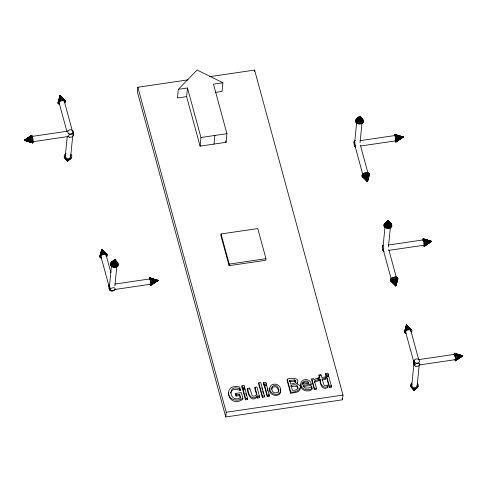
<?xml version="1.0" encoding="UTF-8"?>
<svg xmlns="http://www.w3.org/2000/svg" width="487" height="487" viewBox="0 0 487 487"><rect width="100%" height="100%" fill="white"/><g stroke="black" fill="none" stroke-linecap="round" stroke-linejoin="round"><path stroke-width="0.73" d="M302.786 383.019L302.78 384.133L308.971 383.226C308.314 379.604 302.171 380.548 302.664 384.2L303.224 382.088M59.956 97.29L60.017 95.836L65.203 100.657L65.605 101.728L64.978 102.952M367.831 172.739L367.472 181.462L361.957 176.148C361.902 172.909 367.612 171.357 369.475 173.871L367.472 181.462L362.285 176.641M390.665 280.987L395.852 285.808L396.205 277.085C393.977 276.726 390.197 277.73 390.337 280.488L395.852 285.808L397.922 278.789L397.52 277.718L396.205 277.085M33.073 142.247L32.848 138.692L31.777 135.264L24.35 140.262L32.848 142.971L33.073 142.247L24.35 140.262L31.594 135.24M149.217 279.148L149.655 277.748L157.971 280.433L150.726 285.455L150.099 284.615M150.726 285.455L150.867 282.192L149.655 277.748M394.385 135.757L394.829 134.357L403.139 137.036L395.894 142.064L395.042 140.487M395.894 142.064L395.894 137.784L394.829 134.357M422.765 240.097L423.203 238.697L431.519 241.382L424.274 246.404L423.647 245.57M424.274 246.404L424.274 242.124L423.203 238.697M453.896 354.579L454.334 353.172L462.65 355.857L455.406 360.885L454.779 360.045M455.406 360.885L455.546 357.616L454.334 353.172M114.165 267.588L114.804 259.699C99.932 268.319 127.673 270.967 114.804 259.699L111.024 262.59M359.339 124.197L359.972 116.308C345.106 124.928 372.847 127.576 359.972 116.308L356.192 119.193M387.713 228.543L388.352 220.648C373.48 229.274 401.221 231.915 388.352 220.648L384.566 223.539M65.301 156.102L67.218 136.914M70.676 156.467L72.733 135.806M109.216 288.578L109.362 287.105M109.508 285.625L111.426 266.444M114.883 285.997L116.795 266.809M187.988 79.874L137.851 87.258L137.377 91.97L225.767 416.975L342.513 399.784L342.982 395.073L254.598 70.067L209.696 76.678M178.315 89.346L177.451 97.984L186.631 96.633L187.495 87.989L178.315 89.346L197.083 70.025L222.912 82.778L222.048 91.416L215.516 92.378M222.912 82.778L213.476 84.166L226.936 133.669L226.078 142.314L200.096 146.137L200.961 137.498L187.495 87.989M214.018 144.085L214.877 135.447M221.043 233.967L220.885 235.538L229.079 265.671L265.811 260.265L265.963 258.694L257.769 228.561L221.043 233.967L229.237 264.1L229.079 265.671M254.464 71.412L254.598 70.067M225.767 416.975L226.236 412.264L137.851 87.258M230.558 393.149L231.745 390.659L233.37 389.691L236.225 389.363L240.231 390.343L239.787 387.11C221.366 382.325 227.843 409.415 242.745 399.352L242.861 398.177L241.345 392.595L235.69 393.423L235.976 396.095L239.58 395.566L239.695 394.391L236.098 394.92L235.976 396.095M240.048 390.367L240.17 389.192C226.948 382.441 228.89 403.924 240.596 397.696L239.695 394.391M241.948 385.801L242.282 388.656L244.529 388.328L244.644 387.147L244.188 385.473L241.948 385.801L242.282 388.656M242.976 389.064L242.861 390.245L245.466 399.839L247.439 399.547L247.554 398.372L244.943 388.772L242.976 389.064L245.588 398.658L245.466 399.839M244.827 389.953L244.943 388.772M247.749 388.358C247.049 393.715 251.176 403.139 257.179 397.002L257.294 395.828C251.572 401.501 247.871 393.825 247.749 388.358L249.721 388.072L252.169 395.627A1.552 1.26 5.7 0 0 253.508 396.126L254.926 395.876L256.923 394.464L254.975 387.299L256.941 387.007L259.553 396.601L259.437 397.782L257.465 398.068L257.179 397.002M249.6 389.247L249.721 388.072M254.975 387.299L254.859 388.474L256.612 394.92M258.81 382.812L258.688 383.987L262.323 397.355L264.295 397.063L264.411 395.888L260.776 382.52L258.81 382.812L262.444 396.174L262.323 397.355M257.465 398.068L257.294 395.828M263.704 382.599L264.045 385.454L266.286 385.12L266.401 383.945L265.945 382.271L263.704 382.599L264.045 385.454M264.733 385.862L264.618 387.037L267.223 396.631L269.195 396.345L269.311 395.164L266.699 385.57L264.733 385.862L267.345 395.456L267.223 396.631M290.587 393.192L290.702 392.017C296.114 393.234 306.098 386.848 296.425 383.786C302.074 377.784 290.325 377.455 287.227 379.227L287.105 380.402L290.587 393.192C293.728 392.717 300.942 392.729 300.095 387.713M289.692 380.371L289.576 381.552L294.483 381.175L295.646 382.398L295.761 381.218L294.598 380L289.692 380.371L290.709 384.115L295.341 382.995L295.834 382.246L295.761 381.218M291.098 385.534L292.383 390.257C301.203 391.091 298.531 381.997 291.098 385.534L290.976 386.715C293.259 386.307 297.837 385.138 298.056 388.723M294.483 381.175L294.598 380M295.238 381.625L295.353 380.444M311.223 384.176L303.121 385.369L303.778 386.812L305.507 388.084L309.16 387.938L311.625 386.495L312.106 388.255C307.687 391.846 299.201 388.851 301.118 382.453C303.291 377.291 312.374 379.55 311.108 385.357L302.999 386.55M311.863 378.923L311.747 380.097L314.352 389.691L316.325 389.405L316.44 388.224L314.59 381.412C315.326 379.203 319.965 380.944 318.072 378.058L315.795 378.673L314.218 380.055L313.829 378.63L311.863 378.923L314.474 388.516L314.352 389.691M311.51 386.514L311.394 387.689L311.625 386.495M312.106 388.255L311.984 389.436C307.571 393.027 299.085 390.026 301.003 383.628M314.59 381.412L314.468 382.593C315.205 380.493 318.857 382.033 318.535 379.744M317.956 379.239L318.072 378.058M318.267 379.136L318.388 377.961L319.716 377.766L318.967 375.008L320.933 374.716L321.682 377.474L325.304 376.938L325.669 378.283L325.553 379.458L321.931 379.994M318.967 375.008L319.411 378.253M318.748 379.3L318.632 380.481L319.965 380.28L320.081 379.105L318.748 379.3L318.388 377.961M320.817 375.897L320.933 374.716M325.188 378.119L325.304 376.938M325.773 373.456L326.113 376.311L328.354 375.982L328.469 374.801L328.019 373.127L325.773 373.456L326.113 376.311M326.801 376.719L326.686 377.9L329.297 387.494L331.263 387.202L331.379 386.027L328.774 376.433L326.801 376.719L329.413 386.313L329.297 387.494M325.669 378.283L322.047 378.813L324.068 385.199L325.888 385.558L327.495 384.998L327.775 387.628C322.516 390.477 320.136 384.73 319.965 380.28M354.682 142.234L356.667 122.31M360.051 142.6L361.969 123.418M383.056 246.574L384.974 227.392M388.431 246.946L390.416 227.021M411.777 385.217L413.987 363.077M417.152 385.582L419.21 364.921M59.834 97.248L60.017 95.836L65.203 100.657M271.752 389.29L272.063 388.054A2.733 2.216 5.7 0 1 273.481 386.964L274.924 386.751A2.715 2.198 5.7 0 1 276.793 387.36L278.369 390.008L278.509 392.315M368.586 172.988L367.472 181.462L361.957 176.148M390.337 280.488L395.852 285.808L396.96 277.328M406.219 327.069L406.493 324.951L411.679 329.778L412.081 330.843L411.454 332.067M59.664 104.559L58.343 103.926L57.947 102.86L59.231 101.071L60.017 95.836L65.532 101.156M101.46 258.25L100.139 257.617L99.744 256.546L101.028 254.762L101.813 249.527L107 254.348L107.402 255.419L106.775 256.643M368.038 177.725L367.472 181.462L361.89 175.57M390.264 279.915L395.852 285.808L396.302 282.819M406.14 333.674L404.819 333.047L404.423 331.976L405.708 330.186L406.493 324.951L411.679 329.778M31.369 135.964L31.454 135.477M70.877 154.227C73.415 156.351 70.682 160.034 67.821 159.462L67.516 160.996C65.057 159.499 62.166 154.933 66.171 153.393M411.813 382.959C408.788 385.156 412.142 388.535 413.993 390.111L414.297 388.577C417.158 389.15 419.891 385.467 417.353 383.342M59.408 98.782L60.017 95.836L63.572 99.585M100.9 253.94L101.813 249.527L107 254.348M369.146 173.372L367.472 181.462L363.606 177.274L362.845 177.025M391.225 281.37L391.98 281.62L395.852 285.808L397.52 277.718M405.732 328.628L406.493 324.951L410.504 328.822M113.161 267.412L114.804 259.699L117.811 263.053M358.329 124.021L359.972 116.308L362.979 119.662M386.702 228.36L388.352 220.648L391.353 224.002M269.944 388.121C266.827 396.333 282.624 398.622 280.402 389.71M58.574 101.637L60.017 95.836L63.888 100.024L64.643 100.273M100.371 255.322L101.813 249.527L107.329 254.847M368.738 176.391L367.472 181.462L362.078 174.961M390.452 279.301L395.852 285.808L397.922 278.789M405.05 330.752L406.493 324.951L410.048 328.701M58.02 103.433L60.017 95.836L61.368 97.461M99.811 257.118L101.813 249.527L104.863 252.741M369.475 173.871L367.472 181.462L366.2 179.709M390.891 278.692L395.852 285.808L397.849 278.211M404.496 332.548L406.493 324.951L410.364 329.145L411.119 329.389M297.594 383.543L297.819 382.715M58.136 102.246L60.017 95.836L62.987 99.932L63.888 100.024M99.932 255.931L101.813 249.527L105.685 253.715L106.44 253.964M369.542 174.443L367.472 181.462L362.517 174.352M391.548 278.126L395.852 285.808L397.733 279.398M404.612 331.361L406.493 324.951L409.64 328.749M57.947 102.86L60.017 95.836L60.845 97.023M99.744 256.546L101.813 249.527L103.615 251.694M404.423 331.976L406.493 324.951L409.464 329.048L410.364 329.145M112.229 267.028L114.804 259.699L118.158 263.844M357.397 123.637L359.972 116.308L363.332 120.453M385.777 227.983L388.352 220.648L391.706 224.799M68.192 159.645L67.516 160.996L64.509 157.642M111.444 266.468L114.804 259.699L116.436 261.793M356.612 123.077L359.972 116.308L360.788 117.355M384.992 227.417L388.352 220.648L389.576 222.218M68.308 159.785L67.516 160.996L64.162 156.844M110.853 265.768L114.804 259.699L118.25 264.678M356.027 122.377L359.972 116.308L363.424 121.287M384.401 226.717L388.352 220.648L391.798 225.627M368.915 175.667L369.353 175.058M68.472 159.821L67.516 160.996L65.1 158.342M110.506 264.977L114.804 259.699L118.073 265.494M355.674 121.58L359.972 116.308L363.247 122.103M384.048 225.925L388.352 220.648L391.621 226.443M410.985 386.757L413.993 390.111L414.948 388.943M68.844 159.426L67.516 160.996L66.226 159.127M113.477 261.269L114.804 259.699L117.641 266.231M359.089 117.355L359.972 116.308L362.815 122.84M410.638 385.966L413.993 390.111L415.32 388.541M68.49 160.01L67.516 160.996L66.792 159.706M110.415 264.143L114.804 259.699L116.983 266.852M355.583 120.752L359.972 116.308L362.158 123.455M383.963 225.091L388.352 220.648L391.189 227.185M411.576 387.457L413.993 390.111L415.947 388.139M68.57 160.089L67.516 160.996L66.95 159.687M69.623 159.182L71.729 157.368M110.592 263.327L114.804 259.699L116.15 267.296M355.76 119.936L359.972 116.308L361.317 123.905M384.14 224.276L388.352 220.648L390.531 227.8M412.27 387.622L413.993 390.111L418.205 386.483M303.109 383.263C304.412 381.826 307.181 381.571 308.356 383.306M69.805 159.17L67.516 160.996L66.816 159.286L65.885 158.902M113.087 261.069L114.804 259.699L115.188 267.552M385.223 222.924L388.352 220.648L389.697 228.251M412.903 388.182L413.993 390.111L416.282 388.285M71.297 158.105L67.516 160.996L70.639 158.719M413.426 388.803L413.993 390.111L417.773 387.22M412.361 388.017L413.293 388.401L413.993 390.111L417.116 387.835M150.867 285.218L157.971 280.433L149.472 277.724M396.034 141.827L403.139 137.036L394.647 134.333M424.414 246.166L431.519 241.382L423.02 238.673M455.546 360.642L462.65 355.857L454.152 353.148M32.848 142.971L24.35 140.262L31.777 135.264M150.544 285.431L157.971 280.433L149.868 278.034M395.712 142.04L403.139 137.036L395.042 134.643M424.086 246.379L431.519 241.382L423.416 238.983M455.223 360.861L462.65 355.857L454.548 353.459M32.666 142.947L24.35 140.262L31.99 135.55M152.236 283.97L154.148 282.789M155.42 282.003L157.971 280.433L149.332 277.961M398.683 139.787L403.139 137.036L395.943 134.978M425.784 244.918L428.335 243.348M429.607 242.556L431.519 241.382L423.599 239.117M456.922 359.394L462.65 355.857L454.736 353.599M32.988 142.734L24.35 140.262L28.179 137.918M29.451 137.139L30.73 136.354M150.952 284.731L157.971 280.433L150.099 278.564M396.126 141.34L403.139 137.036L395.267 135.167M424.5 245.679L431.519 241.382L423.647 239.513M455.631 360.161L462.65 355.857L454.779 353.988M59.231 101.071L62.987 99.932M101.028 254.762L102.8 253.916L105.685 253.715M405.708 330.186L409.464 329.048M242.861 398.177C237.857 402 228.744 400.241 228.488 392.985M356.849 118.578L359.972 116.308L360.356 124.161M111.675 261.976L112.515 261.525M30.072 141.62L24.35 140.262L32.221 136.08M399.864 138.783L403.139 137.036L400.235 136.378M156.004 281.48L157.971 280.433L154.336 279.605M429.552 242.429L431.519 241.382L426.429 240.225M460.684 356.904L462.65 355.857L459.016 355.035M27.126 140.676L24.35 140.262L26.255 139.282M396.156 140.64L403.139 137.036L395.499 135.903M150.982 284.031L157.971 280.433L150.331 279.295M424.53 244.979L431.519 241.382L423.873 240.249M455.662 359.455L462.65 355.857L455.01 354.725M33.104 141.547L24.35 140.262L32.446 136.81M401.793 137.614L403.139 137.036L401.684 136.823M156.619 281.005L157.971 280.433L155.779 280.11M429.491 242.246L431.519 241.382L430.058 241.168M460.623 356.721L462.65 355.857L460.459 355.54M33.073 140.676L24.35 140.262L25.756 139.714M396.126 139.769L403.139 137.036L401.684 136.969M150.952 283.166L157.971 280.433L150.544 280.189M424.5 244.115L431.519 241.382L424.086 241.138M455.631 358.59L462.65 355.857L455.223 355.613M327.891 386.453C322.637 389.296 320.251 383.549 320.081 379.105M25.835 140.311L24.35 140.262L32.666 137.705M401.757 137.462L403.139 137.036L395.712 136.798M429.437 242.021L431.519 241.382L424.274 242.124M386.063 222.474L387.025 222.218M32.988 139.702L24.35 140.262L25.768 139.909M396.034 138.795L403.139 137.036L401.702 137.133M150.867 282.192L157.971 280.433L150.726 281.176M424.414 243.141L431.519 241.382M455.546 357.616L462.65 355.857L455.406 356.6M24.35 140.262L32.848 138.692M403.139 137.036L395.894 137.784M31.795 136.457L68.022 131.119M32.647 141.754L68.137 136.53M200.961 137.498L226.936 133.669M360.094 140.664L394.841 135.55M360.946 145.966L395.7 140.846M229.237 264.1L265.963 258.694M114.92 284.055L149.673 278.941M388.468 245.01L423.215 239.89M115.042 289.467L150.526 284.238M388.583 250.415L424.074 245.186M418.12 359.704L454.353 354.366M242.404 387.475L244.644 387.147M264.161 384.273L266.401 383.945M326.229 375.136L328.469 374.801M419.721 364.891L455.205 359.668M245.588 398.658L247.554 398.372M257.586 396.893L259.553 396.601M262.444 396.174L264.411 395.888M267.345 395.456L269.311 395.164M314.474 388.516L316.44 388.224M329.413 386.313L331.379 386.027M226.236 412.264L342.982 395.073M66.816 159.286L67.821 159.462M413.293 388.401L414.297 388.577M361.604 118.396L362.389 118.962M389.984 222.742L390.769 223.302M101.856 254.281L101.813 249.527L104.784 253.624M407.735 326.734L406.493 324.951L406.535 329.705M102.8 253.916L101.813 249.527L103.055 251.304M410.547 385.132L411.405 386.374M363.168 173.786L367.472 181.462L367.454 179.429M407.211 326.235L406.493 324.951L407.479 329.34M102.392 250.884L101.813 249.527L102.532 250.805M408.477 329.115L406.493 324.951L407.071 326.314M62.001 99.999L60.017 95.836L60.059 100.59M101.813 249.527L103.798 253.69M364.002 173.305L367.472 181.462L366.93 172.648M392.376 277.645L395.852 285.808L395.84 284.451M423.848 243.098L424.25 244.212M150.3 282.15L150.708 283.264M413.56 388.681L413.993 390.111M364.946 172.94L367.472 181.462L365.944 172.715M393.326 277.28L395.852 285.808L395.304 276.987M360.404 145.217L367.898 172.775M388.778 249.563L396.272 277.121M410.827 330.63L418.717 359.637M354.658 144.602L362.748 174.34M383.433 250.397L391.122 278.68M405.677 332.189L413.761 361.926M342.118 398.317L342.513 399.784M328.049 374.868L328.354 375.982M330.892 385.832L331.263 387.202M225.682 140.853L226.078 142.314M287.227 379.227L290.702 392.017M267.144 388.803L267.704 390.86M268.635 394.287L269.195 396.345M186.631 96.633L200.096 146.137M261.805 387.92L262.383 390.032M262.761 391.438L263.339 393.551M258.877 395.724L259.437 397.782M244.224 387.208L244.529 388.328M245.758 393.38L246.319 395.438M247.061 398.177L247.439 399.547M239.854 388.973L240.231 390.343M239.58 395.566L240.298 398.214M235.69 393.423L236.098 394.92M64.351 101.515L72.435 131.246M72.831 132.701L73.421 134.875M106.148 255.2L110.878 272.61M59.201 103.074L66.889 131.356M100.998 256.765L109.283 287.22M61.003 100.225L60.017 95.836L60.108 97.309M394.324 277.06L395.852 285.808M388.352 220.648L388.736 228.5M454.779 354.944L454.779 356.326M423.647 240.462L423.647 241.85M395.267 136.817L395.267 138.198M149.515 279.435A2.691 0.469 81.6 0 1 150.526 281.303A2.691 0.469 81.6 0 1 150.258 284.024M114.463 289.503A2.691 2.179 5.7 0 1 111.097 290.818A2.691 2.179 5.7 0 1 109.338 288.018M101.606 257.367A2.691 1.51 -15.2 0 1 103.043 254.567A2.691 1.51 -15.2 0 1 106.063 256.016M405.902 332.53A2.691 1.51 -15.2 0 1 408.063 329.9A2.691 1.51 -15.2 0 1 410.742 331.446M454.194 354.865A2.691 0.469 81.6 0 1 455.15 356.387A2.691 0.469 81.6 0 1 455.083 359.649M417.085 385.01A2.691 2.179 5.7 0 1 413.999 387.536A2.691 2.179 5.7 0 1 412.197 384.152M382.447 246.769A2.691 1.51 -15.2 0 1 383.275 245.15M423.063 240.389A2.691 0.469 81.6 0 1 424.013 241.911A2.691 0.469 81.6 0 1 423.952 245.174M384.006 251.505A2.691 2.179 5.7 0 1 382.885 248.973M354.293 142.764A2.691 1.51 -15.2 0 1 355.467 140.481M394.683 136.043A2.691 0.469 81.6 0 1 395.7 137.912A2.691 0.469 81.6 0 1 395.426 140.633M355.632 147.165A2.691 2.179 5.7 0 1 354.506 144.627M31.917 136.47A2.691 0.469 81.6 0 1 32.221 137.03M32.379 137.535A2.691 0.469 81.6 0 1 32.647 138.819M72.301 130.966A2.691 0.469 81.6 0 1 73.312 132.829A2.691 0.469 81.6 0 1 73.044 135.55M59.81 103.676A2.691 1.51 -15.2 0 1 61.246 100.876A2.691 1.51 -15.2 0 1 64.266 102.325M70.371 155.353A2.691 2.179 5.7 0 1 68.229 158.47A2.691 2.179 5.7 0 1 65.422 155.542M271.959 387.445C270.425 396.266 283.903 393.173 276.908 386.179A2.715 2.198 5.7 0 0 275.039 385.57L273.597 385.783A2.733 2.216 5.7 0 0 272.178 386.879L271.959 387.445M280.749 390.726C278.966 398.36 266.432 392.796 270.492 386.118A4.785 3.878 5.7 0 1 272.83 384.474C276.866 382.867 281.279 386.489 280.749 390.726M108.826 285.906A2.691 0.469 81.6 0 0 109.739 290.209A2.691 0.469 81.6 0 0 109.739 286.618A2.691 0.469 81.6 0 0 108.826 285.906M111.194 290.897A2.691 1.51 -15.2 0 0 115.267 288.955A2.691 1.51 -15.2 0 0 111.468 288.176A2.691 1.51 -15.2 0 0 111.194 290.897M415.874 366.327A2.691 1.51 -15.2 0 0 419.946 364.386A2.691 1.51 -15.2 0 0 416.148 363.606A2.691 1.51 -15.2 0 0 415.874 366.327M413.512 361.336A2.691 0.469 81.6 0 0 414.419 365.64A2.691 0.469 81.6 0 0 414.419 362.042A2.691 0.469 81.6 0 0 413.512 361.336M414.918 362.456A2.691 2.179 5.7 0 0 419.459 361.792A2.691 2.179 5.7 0 0 416.312 358.895A2.691 2.179 5.7 0 0 414.918 362.456M382.374 246.854A2.691 0.469 81.6 0 0 383.287 251.158A2.691 0.469 81.6 0 0 383.287 247.566A2.691 0.469 81.6 0 0 382.374 246.854M354 142.514A2.691 0.469 81.6 0 0 354.907 146.818A2.691 0.469 81.6 0 0 354.907 143.227A2.691 0.469 81.6 0 0 354 142.514M69.398 137.206A2.691 1.51 -15.2 0 0 73.47 135.27A2.691 1.51 -15.2 0 0 69.671 134.485A2.691 1.51 -15.2 0 0 69.398 137.206M68.442 133.341A2.691 2.179 5.7 0 0 72.983 132.671A2.691 2.179 5.7 0 0 69.836 129.779A2.691 2.179 5.7 0 0 68.442 133.341"/></g></svg>
